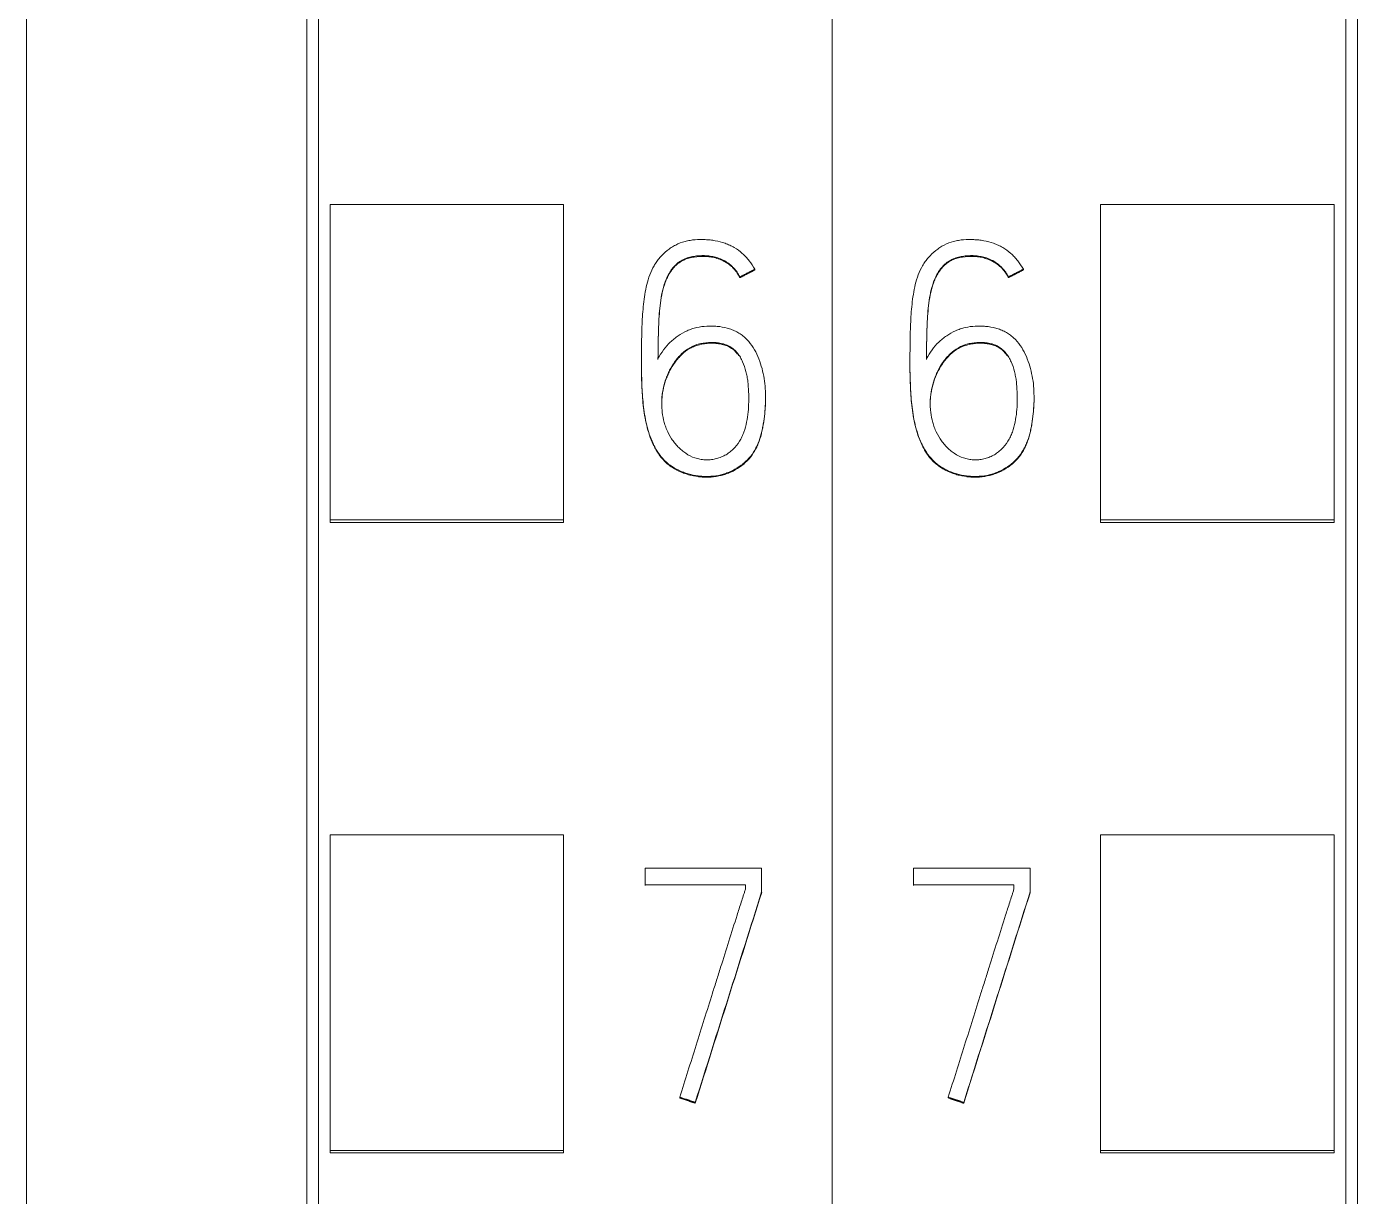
# Model space of a CAD drawing. Header units: millimetres. Extents: x 1359 to 3577, y 1336 to 3557.
# Drawn here: x 2743.47 to 2754.87, y 2996.73 to 3006.75 of the extents above; entities that cross this region are included whole.
import ezdxf

# ---------------------------------------------------------------- set-up
doc = ezdxf.new("R2010")
doc.units = ezdxf.units.MM
doc.layers.add('000-PI-Oprema', color=30, linetype='Continuous', lineweight=5)

msp = doc.modelspace()

# ---------------------------------------------------------------- linework, layer by layer
at = {"layer": '000-PI-Oprema', "color": 0, "linetype": 'ByBlock', "lineweight": 0}
for p, q in [((2750.371, 3041.237), (2750.371, 2927.819)), ((2750.371, 3041.237), (2750.371, 2927.819)), ((2745.971, 2930.141), (2745.971, 3038.956)), ((2754.771, 3038.956), (2754.771, 2930.141)), ((2746.071, 3002.53), (2746.071, 3005.232)), ((2746.071, 3005.232), (2748.071, 3005.232)), ((2748.071, 3002.53), (2748.071, 3005.232)), ((2752.671, 3002.53), (2752.671, 3005.232)), ((2754.671, 3005.232), (2752.671, 3005.232)), ((2754.671, 3002.53), (2754.671, 3005.232)), ((2749.582, 3004.61), (2749.582, 3004.604)), ((2749.71, 3004.676), (2749.71, 3004.67)), ((2751.882, 3004.61), (2751.882, 3004.604)), ((2752.01, 3004.676), (2752.01, 3004.67)), ((2748.738, 3003.872), (2748.738, 3003.866)), ((2751.038, 3003.872), (2751.038, 3003.866)), ((2749.802, 3003.573), (2749.802, 3003.579)), ((2752.102, 3003.573), (2752.102, 3003.579)), ((2746.071, 3002.506), (2746.071, 3002.53)), ((2746.071, 3002.53), (2748.071, 3002.53)), ((2746.071, 3002.506), (2748.071, 3002.506)), ((2748.071, 3002.506), (2748.071, 3002.53)), ((2752.671, 3002.506), (2752.671, 3002.53)), ((2754.671, 3002.53), (2752.671, 3002.53)), ((2754.671, 3002.506), (2752.671, 3002.506)), ((2754.671, 3002.506), (2754.671, 3002.53)), ((2746.071, 2997.128), (2746.071, 2999.83)), ((2746.071, 2999.83), (2748.071, 2999.83)), ((2748.071, 2997.128), (2748.071, 2999.83)), ((2752.671, 2997.128), (2752.671, 2999.83)), ((2754.671, 2999.83), (2752.671, 2999.83)), ((2754.671, 2997.128), (2754.671, 2999.83)), ((2748.769, 2999.403), (2748.769, 2999.544)), ((2748.769, 2999.544), (2749.768, 2999.544)), ((2749.768, 2999.544), (2749.768, 2999.342)), ((2751.069, 2999.403), (2751.069, 2999.544)), ((2751.069, 2999.544), (2752.068, 2999.544)), ((2752.068, 2999.544), (2752.068, 2999.342)), ((2748.769, 2999.403), (2748.769, 2999.397)), ((2749.629, 2999.403), (2748.769, 2999.403)), ((2749.629, 2999.364), (2749.629, 2999.403)), ((2749.768, 2999.342), (2749.768, 2999.336)), ((2751.069, 2999.403), (2751.069, 2999.397)), ((2751.929, 2999.403), (2751.069, 2999.403)), ((2751.929, 2999.364), (2751.929, 2999.403)), ((2752.068, 2999.342), (2752.068, 2999.336)), ((2749.066, 2997.583), (2749.066, 2997.577)), ((2749.199, 2997.539), (2749.199, 2997.532)), ((2751.366, 2997.583), (2751.366, 2997.577)), ((2751.499, 2997.539), (2751.499, 2997.532)), ((2746.071, 2997.106), (2746.071, 2997.128)), ((2746.071, 2997.128), (2748.071, 2997.128)), ((2746.071, 2997.106), (2748.071, 2997.106)), ((2748.071, 2997.106), (2748.071, 2997.128)), ((2752.671, 2997.106), (2752.671, 2997.128)), ((2754.671, 2997.128), (2752.671, 2997.128)), ((2754.671, 2997.106), (2752.671, 2997.106)), ((2754.671, 2997.106), (2754.671, 2997.128))]:
    msp.add_line(p, q, dxfattribs=at)
at = {"layer": '000-PI-Oprema', "color": 18, "linetype": 'ByBlock', "lineweight": 0, "true_color": 0x000000}
for centre, major_axis, ratio, start_param, end_param in [((2744.849, 2922.794), (311.427, 991.982), 0.017584, 1.499074, 1.500898), ((2747.138, 2922.611), (311.804, 993.193), 0.017605, 1.49899, 1.500811), ((2744.74, 2920.986), (315.104, 1003.798), 0.017791, 1.498249, 1.500051), ((2747.112, 2922.165), (312.699, 996.069), 0.017657, 1.498788, 1.500604)]:
    msp.add_ellipse(centre, major_axis=major_axis, ratio=ratio, start_param=start_param, end_param=end_param, dxfattribs=at)
at = {"layer": '000-PI-Oprema', "color": 0, "linetype": 'ByBlock', "lineweight": 0}
for points, knots in [([(2745.871, 2929.856), (2745.871, 2933.196), (2745.871, 2941.161), (2745.871, 2953.801), (2745.871, 2969.287), (2745.871, 2983.582), (2745.871, 2997.792), (2745.871, 3012.358), (2745.871, 3026.528), (2745.871, 3036.098), (2745.871, 3039.142)], [0, 0, 0, 0, 0.091483, 0.21812, 0.346206, 0.515858, 0.610111, 0.736264, 0.916066, 1, 1, 1, 1]), ([(2754.871, 3039.142), (2754.871, 3036.098), (2754.871, 3026.528), (2754.871, 3012.358), (2754.871, 2997.792), (2754.871, 2983.582), (2754.871, 2969.287), (2754.871, 2953.801), (2754.871, 2941.161), (2754.871, 2933.196), (2754.871, 2929.856)], [0, 0, 0, 0, 0.083934, 0.263736, 0.389889, 0.484142, 0.653794, 0.78188, 0.908517, 1, 1, 1, 1]), ([(2743.471, 3036.077), (2743.471, 3034.053), (2743.471, 3025.504), (2743.471, 3012.358), (2743.471, 2997.792), (2743.471, 2983.582), (2743.471, 2969.287), (2743.471, 2953.801), (2743.471, 2941.043), (2743.471, 2932.161), (2743.471, 2927.904), (2743.471, 2927.106)], [0, 0, 0, 0, 0.055935, 0.236292, 0.362833, 0.457376, 0.627551, 0.756032, 0.883059, 0.978086, 1, 1, 1, 1]), ([(2749.71, 3004.676), (2749.695, 3004.701), (2749.679, 3004.725), (2749.653, 3004.759), (2749.643, 3004.77), (2749.624, 3004.792), (2749.613, 3004.802), (2749.581, 3004.831), (2749.558, 3004.848), (2749.52, 3004.869), (2749.508, 3004.876), (2749.481, 3004.888), (2749.468, 3004.893), (2749.427, 3004.908), (2749.399, 3004.915), (2749.356, 3004.923), (2749.342, 3004.925), (2749.313, 3004.928), (2749.299, 3004.929), (2749.255, 3004.932), (2749.227, 3004.931), (2749.184, 3004.928), (2749.169, 3004.926), (2749.141, 3004.921), (2749.126, 3004.918), (2749.084, 3004.907), (2749.057, 3004.896), (2749.019, 3004.877), (2749.006, 3004.869), (2748.982, 3004.854), (2748.97, 3004.845), (2748.936, 3004.818), (2748.915, 3004.798), (2748.887, 3004.765), (2748.878, 3004.754), (2748.861, 3004.73), (2748.853, 3004.718), (2748.832, 3004.681), (2748.82, 3004.655), (2748.799, 3004.6), (2748.791, 3004.573), (2748.777, 3004.517), (2748.772, 3004.489), (2748.763, 3004.433), (2748.759, 3004.405), (2748.75, 3004.319), (2748.746, 3004.262), (2748.741, 3004.147), (2748.74, 3004.09), (2748.738, 3003.918), (2748.737, 3003.803), (2748.743, 3003.66), (2748.744, 3003.632), (2748.748, 3003.575), (2748.751, 3003.546), (2748.76, 3003.461), (2748.769, 3003.404), (2748.785, 3003.334), (2748.789, 3003.32), (2748.797, 3003.292), (2748.801, 3003.278), (2748.815, 3003.237), (2748.826, 3003.21), (2748.844, 3003.171), (2748.85, 3003.158), (2748.864, 3003.133), (2748.872, 3003.12), (2748.896, 3003.084), (2748.914, 3003.061), (2748.944, 3003.03), (2748.954, 3003.02), (2748.977, 3003.002), (2748.989, 3002.993), (2749.025, 3002.969), (2749.051, 3002.956), (2749.091, 3002.939), (2749.105, 3002.934), (2749.132, 3002.925), (2749.146, 3002.921), (2749.188, 3002.91), (2749.217, 3002.906), (2749.26, 3002.902), (2749.275, 3002.901), (2749.304, 3002.9), (2749.318, 3002.901), (2749.362, 3002.904), (2749.39, 3002.908), (2749.432, 3002.918), (2749.446, 3002.923), (2749.474, 3002.932), (2749.487, 3002.937), (2749.527, 3002.955), (2749.552, 3002.969), (2749.588, 3002.994), (2749.6, 3003.002), (2749.622, 3003.021), (2749.633, 3003.031), (2749.664, 3003.061), (2749.682, 3003.084), (2749.705, 3003.12), (2749.713, 3003.133), (2749.726, 3003.159), (2749.732, 3003.172), (2749.749, 3003.212), (2749.757, 3003.24), (2749.768, 3003.281), (2749.772, 3003.296), (2749.777, 3003.324), (2749.78, 3003.338), (2749.787, 3003.381), (2749.791, 3003.41), (2749.8, 3003.496), (2749.803, 3003.553), (2749.8, 3003.639), (2749.799, 3003.667), (2749.792, 3003.725), (2749.787, 3003.753), (2749.775, 3003.811), (2749.768, 3003.839), (2749.749, 3003.894), (2749.739, 3003.921), (2749.714, 3003.974), (2749.7, 3004), (2749.667, 3004.047), (2749.648, 3004.069), (2749.615, 3004.099), (2749.604, 3004.109), (2749.58, 3004.126), (2749.568, 3004.133), (2749.542, 3004.147), (2749.528, 3004.153), (2749.501, 3004.163), (2749.487, 3004.168), (2749.445, 3004.179), (2749.416, 3004.184), (2749.372, 3004.188), (2749.357, 3004.189), (2749.328, 3004.19), (2749.313, 3004.189), (2749.269, 3004.187), (2749.24, 3004.183), (2749.197, 3004.173), (2749.183, 3004.169), (2749.155, 3004.16), (2749.142, 3004.155), (2749.102, 3004.137), (2749.077, 3004.123), (2749.041, 3004.098), (2749.029, 3004.089), (2749.006, 3004.07), (2748.995, 3004.061), (2748.964, 3004.031), (2748.945, 3004.009), (2748.91, 3003.961), (2748.894, 3003.936), (2748.88, 3003.91)], [0, 0, 0, 0, 0.015625, 0.015625, 0.023438, 0.023438, 0.03125, 0.03125, 0.046875, 0.046875, 0.054688, 0.054688, 0.0625, 0.0625, 0.078125, 0.078125, 0.085938, 0.085938, 0.09375, 0.09375, 0.109375, 0.109375, 0.117188, 0.117188, 0.125, 0.125, 0.140625, 0.140625, 0.148438, 0.148438, 0.15625, 0.15625, 0.171875, 0.171875, 0.179688, 0.179688, 0.1875, 0.1875, 0.203125, 0.203125, 0.21875, 0.21875, 0.234375, 0.234375, 0.25, 0.25, 0.28125, 0.28125, 0.3125, 0.3125, 0.375, 0.375, 0.390625, 0.390625, 0.40625, 0.40625, 0.4375, 0.4375, 0.445313, 0.445313, 0.453125, 0.453125, 0.46875, 0.46875, 0.476563, 0.476563, 0.484375, 0.484375, 0.5, 0.5, 0.507813, 0.507813, 0.515625, 0.515625, 0.53125, 0.53125, 0.539063, 0.539063, 0.546875, 0.546875, 0.5625, 0.5625, 0.570313, 0.570313, 0.578125, 0.578125, 0.59375, 0.59375, 0.601563, 0.601563, 0.609375, 0.609375, 0.625, 0.625, 0.632813, 0.632813, 0.640625, 0.640625, 0.65625, 0.65625, 0.664063, 0.664063, 0.671875, 0.671875, 0.6875, 0.6875, 0.695313, 0.695313, 0.703125, 0.703125, 0.71875, 0.71875, 0.75, 0.75, 0.765625, 0.765625, 0.78125, 0.78125, 0.796875, 0.796875, 0.8125, 0.8125, 0.828125, 0.828125, 0.84375, 0.84375, 0.851563, 0.851563, 0.859375, 0.859375, 0.867188, 0.867188, 0.875, 0.875, 0.890625, 0.890625, 0.898438, 0.898438, 0.90625, 0.90625, 0.921875, 0.921875, 0.929688, 0.929688, 0.9375, 0.9375, 0.953125, 0.953125, 0.960937, 0.960937, 0.96875, 0.96875, 0.984375, 0.984375, 1, 1, 1, 1]), ([(2752.01, 3004.676), (2751.995, 3004.701), (2751.979, 3004.725), (2751.953, 3004.759), (2751.943, 3004.77), (2751.924, 3004.792), (2751.913, 3004.802), (2751.881, 3004.831), (2751.858, 3004.848), (2751.82, 3004.869), (2751.808, 3004.876), (2751.781, 3004.888), (2751.768, 3004.893), (2751.727, 3004.908), (2751.699, 3004.915), (2751.656, 3004.923), (2751.642, 3004.925), (2751.613, 3004.928), (2751.599, 3004.929), (2751.555, 3004.932), (2751.527, 3004.931), (2751.484, 3004.928), (2751.469, 3004.926), (2751.441, 3004.921), (2751.426, 3004.918), (2751.384, 3004.907), (2751.357, 3004.896), (2751.319, 3004.877), (2751.306, 3004.869), (2751.282, 3004.854), (2751.27, 3004.845), (2751.236, 3004.818), (2751.215, 3004.798), (2751.187, 3004.765), (2751.178, 3004.754), (2751.161, 3004.73), (2751.153, 3004.718), (2751.132, 3004.681), (2751.12, 3004.655), (2751.099, 3004.6), (2751.091, 3004.573), (2751.077, 3004.517), (2751.072, 3004.489), (2751.063, 3004.433), (2751.059, 3004.405), (2751.05, 3004.319), (2751.046, 3004.262), (2751.041, 3004.147), (2751.04, 3004.09), (2751.038, 3003.918), (2751.037, 3003.803), (2751.043, 3003.66), (2751.044, 3003.632), (2751.048, 3003.575), (2751.051, 3003.546), (2751.06, 3003.461), (2751.069, 3003.404), (2751.085, 3003.334), (2751.089, 3003.32), (2751.097, 3003.292), (2751.101, 3003.278), (2751.115, 3003.237), (2751.126, 3003.21), (2751.144, 3003.171), (2751.15, 3003.158), (2751.164, 3003.133), (2751.172, 3003.12), (2751.196, 3003.084), (2751.214, 3003.061), (2751.244, 3003.03), (2751.254, 3003.02), (2751.277, 3003.002), (2751.289, 3002.993), (2751.325, 3002.969), (2751.351, 3002.956), (2751.391, 3002.939), (2751.405, 3002.934), (2751.432, 3002.925), (2751.446, 3002.921), (2751.488, 3002.91), (2751.517, 3002.906), (2751.56, 3002.902), (2751.575, 3002.901), (2751.604, 3002.9), (2751.618, 3002.901), (2751.662, 3002.904), (2751.69, 3002.908), (2751.732, 3002.918), (2751.746, 3002.923), (2751.774, 3002.932), (2751.787, 3002.937), (2751.827, 3002.955), (2751.852, 3002.969), (2751.888, 3002.994), (2751.9, 3003.002), (2751.922, 3003.021), (2751.933, 3003.031), (2751.964, 3003.061), (2751.982, 3003.084), (2752.005, 3003.12), (2752.013, 3003.133), (2752.026, 3003.159), (2752.032, 3003.172), (2752.049, 3003.212), (2752.057, 3003.24), (2752.068, 3003.281), (2752.072, 3003.296), (2752.077, 3003.324), (2752.08, 3003.338), (2752.087, 3003.381), (2752.091, 3003.41), (2752.1, 3003.496), (2752.103, 3003.553), (2752.1, 3003.639), (2752.099, 3003.667), (2752.092, 3003.725), (2752.087, 3003.753), (2752.075, 3003.811), (2752.068, 3003.839), (2752.049, 3003.894), (2752.039, 3003.921), (2752.014, 3003.974), (2752, 3004), (2751.967, 3004.047), (2751.948, 3004.069), (2751.915, 3004.099), (2751.904, 3004.109), (2751.88, 3004.126), (2751.868, 3004.133), (2751.842, 3004.147), (2751.828, 3004.153), (2751.801, 3004.163), (2751.787, 3004.168), (2751.745, 3004.179), (2751.716, 3004.184), (2751.672, 3004.188), (2751.657, 3004.189), (2751.628, 3004.19), (2751.613, 3004.189), (2751.569, 3004.187), (2751.54, 3004.183), (2751.497, 3004.173), (2751.483, 3004.169), (2751.455, 3004.16), (2751.442, 3004.155), (2751.402, 3004.137), (2751.377, 3004.123), (2751.341, 3004.098), (2751.329, 3004.089), (2751.306, 3004.07), (2751.295, 3004.061), (2751.264, 3004.031), (2751.245, 3004.009), (2751.21, 3003.961), (2751.194, 3003.936), (2751.18, 3003.91)], [0, 0, 0, 0, 0.015625, 0.015625, 0.023438, 0.023438, 0.03125, 0.03125, 0.046875, 0.046875, 0.054688, 0.054688, 0.0625, 0.0625, 0.078125, 0.078125, 0.085938, 0.085938, 0.09375, 0.09375, 0.109375, 0.109375, 0.117188, 0.117188, 0.125, 0.125, 0.140625, 0.140625, 0.148438, 0.148438, 0.15625, 0.15625, 0.171875, 0.171875, 0.179688, 0.179688, 0.1875, 0.1875, 0.203125, 0.203125, 0.21875, 0.21875, 0.234375, 0.234375, 0.25, 0.25, 0.28125, 0.28125, 0.3125, 0.3125, 0.375, 0.375, 0.390625, 0.390625, 0.40625, 0.40625, 0.4375, 0.4375, 0.445313, 0.445313, 0.453125, 0.453125, 0.46875, 0.46875, 0.476563, 0.476563, 0.484375, 0.484375, 0.5, 0.5, 0.507813, 0.507813, 0.515625, 0.515625, 0.53125, 0.53125, 0.539063, 0.539063, 0.546875, 0.546875, 0.5625, 0.5625, 0.570313, 0.570313, 0.578125, 0.578125, 0.59375, 0.59375, 0.601563, 0.601563, 0.609375, 0.609375, 0.625, 0.625, 0.632813, 0.632813, 0.640625, 0.640625, 0.65625, 0.65625, 0.664063, 0.664063, 0.671875, 0.671875, 0.6875, 0.6875, 0.695313, 0.695313, 0.703125, 0.703125, 0.71875, 0.71875, 0.75, 0.75, 0.765625, 0.765625, 0.78125, 0.78125, 0.796875, 0.796875, 0.8125, 0.8125, 0.828125, 0.828125, 0.84375, 0.84375, 0.851563, 0.851563, 0.859375, 0.859375, 0.867188, 0.867188, 0.875, 0.875, 0.890625, 0.890625, 0.898438, 0.898438, 0.90625, 0.90625, 0.921875, 0.921875, 0.929688, 0.929688, 0.9375, 0.9375, 0.953125, 0.953125, 0.960938, 0.960938, 0.96875, 0.96875, 0.984375, 0.984375, 1, 1, 1, 1]), ([(2748.88, 3003.91), (2748.88, 3003.971), (2748.881, 3004.032), (2748.883, 3004.123), (2748.884, 3004.154), (2748.886, 3004.214), (2748.888, 3004.245), (2748.891, 3004.305), (2748.894, 3004.336), (2748.901, 3004.396), (2748.905, 3004.426), (2748.914, 3004.471), (2748.917, 3004.486), (2748.925, 3004.516), (2748.929, 3004.531), (2748.943, 3004.575), (2748.955, 3004.604), (2748.973, 3004.637), (2748.977, 3004.644), (2748.985, 3004.657), (2748.989, 3004.664), (2749.003, 3004.683), (2749.013, 3004.695), (2749.029, 3004.711), (2749.035, 3004.717), (2749.046, 3004.727), (2749.052, 3004.732), (2749.071, 3004.746), (2749.085, 3004.753), (2749.105, 3004.763), (2749.112, 3004.766), (2749.127, 3004.772), (2749.134, 3004.774), (2749.157, 3004.781), (2749.172, 3004.784), (2749.203, 3004.789), (2749.218, 3004.791), (2749.249, 3004.792), (2749.264, 3004.793), (2749.295, 3004.792), (2749.311, 3004.79), (2749.341, 3004.786), (2749.364, 3004.782), (2749.386, 3004.775), (2749.401, 3004.77), (2749.408, 3004.767), (2749.43, 3004.758), (2749.444, 3004.752), (2749.471, 3004.736), (2749.483, 3004.727), (2749.502, 3004.713), (2749.508, 3004.708), (2749.519, 3004.697), (2749.524, 3004.692), (2749.54, 3004.675), (2749.55, 3004.663), (2749.567, 3004.637), (2749.575, 3004.624), (2749.582, 3004.61)], [0, 0, 0, 0, 0.125, 0.125, 0.1875, 0.1875, 0.25, 0.25, 0.3125, 0.3125, 0.375, 0.375, 0.40625, 0.40625, 0.4375, 0.4375, 0.5, 0.5, 0.515625, 0.515625, 0.53125, 0.53125, 0.5625, 0.5625, 0.578125, 0.578125, 0.59375, 0.59375, 0.625, 0.625, 0.640625, 0.640625, 0.65625, 0.65625, 0.6875, 0.6875, 0.71875, 0.71875, 0.75, 0.75, 0.78125, 0.78125, 0.8125, 0.828125, 0.828125, 0.84375, 0.84375, 0.875, 0.875, 0.90625, 0.90625, 0.921875, 0.921875, 0.9375, 0.9375, 0.96875, 0.96875, 1, 1, 1, 1]), ([(2749.582, 3004.604), (2749.568, 3004.631), (2749.551, 3004.657), (2749.525, 3004.685), (2749.52, 3004.69), (2749.508, 3004.701), (2749.503, 3004.706), (2749.484, 3004.721), (2749.459, 3004.738), (2749.431, 3004.752), (2749.403, 3004.763), (2749.388, 3004.768), (2749.358, 3004.777), (2749.343, 3004.78), (2749.312, 3004.784), (2749.297, 3004.785), (2749.25, 3004.787), (2749.22, 3004.785), (2749.174, 3004.778), (2749.159, 3004.775), (2749.129, 3004.767), (2749.114, 3004.761), (2749.093, 3004.752), (2749.087, 3004.748), (2749.073, 3004.74), (2749.067, 3004.736), (2749.048, 3004.722), (2749.03, 3004.707), (2749.015, 3004.69), (2749.005, 3004.678), (2749, 3004.672), (2748.986, 3004.653), (2748.978, 3004.64), (2748.963, 3004.613), (2748.957, 3004.599), (2748.945, 3004.571), (2748.939, 3004.556), (2748.925, 3004.512), (2748.918, 3004.483), (2748.906, 3004.423), (2748.901, 3004.393), (2748.894, 3004.332), (2748.892, 3004.302), (2748.888, 3004.241), (2748.886, 3004.21), (2748.884, 3004.149), (2748.883, 3004.118), (2748.881, 3004.027), (2748.88, 3003.965), (2748.88, 3003.904)], [0, 0, 0, 0, 0.0625, 0.0625, 0.078125, 0.078125, 0.09375, 0.09375, 0.125, 0.15625, 0.15625, 0.1875, 0.1875, 0.21875, 0.21875, 0.25, 0.25, 0.3125, 0.3125, 0.34375, 0.34375, 0.375, 0.375, 0.390625, 0.390625, 0.40625, 0.40625, 0.4375, 0.453125, 0.453125, 0.46875, 0.46875, 0.5, 0.5, 0.53125, 0.53125, 0.5625, 0.5625, 0.625, 0.625, 0.6875, 0.6875, 0.75, 0.75, 0.8125, 0.8125, 0.875, 0.875, 1, 1, 1, 1]), ([(2751.18, 3003.91), (2751.18, 3003.971), (2751.181, 3004.032), (2751.183, 3004.123), (2751.184, 3004.154), (2751.186, 3004.214), (2751.188, 3004.245), (2751.191, 3004.305), (2751.194, 3004.336), (2751.201, 3004.396), (2751.205, 3004.426), (2751.214, 3004.471), (2751.217, 3004.486), (2751.225, 3004.516), (2751.229, 3004.531), (2751.243, 3004.575), (2751.255, 3004.604), (2751.273, 3004.637), (2751.277, 3004.644), (2751.285, 3004.657), (2751.289, 3004.664), (2751.303, 3004.683), (2751.313, 3004.695), (2751.329, 3004.711), (2751.335, 3004.717), (2751.346, 3004.727), (2751.352, 3004.732), (2751.371, 3004.746), (2751.385, 3004.753), (2751.405, 3004.763), (2751.412, 3004.766), (2751.427, 3004.772), (2751.434, 3004.774), (2751.457, 3004.781), (2751.472, 3004.784), (2751.503, 3004.789), (2751.518, 3004.791), (2751.549, 3004.792), (2751.564, 3004.793), (2751.595, 3004.792), (2751.611, 3004.79), (2751.641, 3004.786), (2751.664, 3004.782), (2751.686, 3004.775), (2751.701, 3004.77), (2751.708, 3004.767), (2751.73, 3004.758), (2751.744, 3004.752), (2751.771, 3004.736), (2751.783, 3004.727), (2751.802, 3004.713), (2751.808, 3004.708), (2751.819, 3004.697), (2751.824, 3004.692), (2751.84, 3004.675), (2751.85, 3004.663), (2751.867, 3004.637), (2751.875, 3004.624), (2751.882, 3004.61)], [0, 0, 0, 0, 0.125, 0.125, 0.1875, 0.1875, 0.25, 0.25, 0.3125, 0.3125, 0.375, 0.375, 0.40625, 0.40625, 0.4375, 0.4375, 0.5, 0.5, 0.515625, 0.515625, 0.53125, 0.53125, 0.5625, 0.5625, 0.578125, 0.578125, 0.59375, 0.59375, 0.625, 0.625, 0.640625, 0.640625, 0.65625, 0.65625, 0.6875, 0.6875, 0.71875, 0.71875, 0.75, 0.75, 0.78125, 0.78125, 0.8125, 0.828125, 0.828125, 0.84375, 0.84375, 0.875, 0.875, 0.90625, 0.90625, 0.921875, 0.921875, 0.9375, 0.9375, 0.96875, 0.96875, 1, 1, 1, 1]), ([(2751.882, 3004.604), (2751.868, 3004.631), (2751.851, 3004.657), (2751.825, 3004.685), (2751.819, 3004.691), (2751.808, 3004.701), (2751.802, 3004.706), (2751.784, 3004.721), (2751.771, 3004.729), (2751.745, 3004.745), (2751.731, 3004.752), (2751.702, 3004.764), (2751.688, 3004.768), (2751.658, 3004.777), (2751.643, 3004.78), (2751.612, 3004.784), (2751.597, 3004.785), (2751.551, 3004.787), (2751.52, 3004.785), (2751.474, 3004.778), (2751.459, 3004.775), (2751.429, 3004.767), (2751.415, 3004.762), (2751.387, 3004.749), (2751.373, 3004.741), (2751.348, 3004.723), (2751.337, 3004.713), (2751.315, 3004.691), (2751.305, 3004.679), (2751.287, 3004.654), (2751.279, 3004.641), (2751.264, 3004.614), (2751.257, 3004.601), (2751.245, 3004.572), (2751.24, 3004.558), (2751.226, 3004.514), (2751.218, 3004.484), (2751.206, 3004.424), (2751.201, 3004.394), (2751.194, 3004.333), (2751.192, 3004.303), (2751.188, 3004.241), (2751.186, 3004.211), (2751.184, 3004.149), (2751.183, 3004.119), (2751.181, 3004.027), (2751.18, 3003.965), (2751.18, 3003.904)], [0, 0, 0, 0, 0.0625, 0.0625, 0.078125, 0.078125, 0.09375, 0.09375, 0.125, 0.125, 0.15625, 0.15625, 0.1875, 0.1875, 0.21875, 0.21875, 0.25, 0.25, 0.3125, 0.3125, 0.34375, 0.34375, 0.375, 0.375, 0.40625, 0.40625, 0.4375, 0.4375, 0.46875, 0.46875, 0.5, 0.5, 0.53125, 0.53125, 0.5625, 0.5625, 0.625, 0.625, 0.6875, 0.6875, 0.75, 0.75, 0.8125, 0.8125, 0.875, 0.875, 1, 1, 1, 1]), ([(2749.153, 3004.004), (2749.179, 3004.019), (2749.206, 3004.029), (2749.249, 3004.04), (2749.264, 3004.042), (2749.293, 3004.046), (2749.322, 3004.049), (2749.352, 3004.049), (2749.381, 3004.047), (2749.396, 3004.045), (2749.425, 3004.04), (2749.439, 3004.037), (2749.467, 3004.028), (2749.481, 3004.022), (2749.507, 3004.007), (2749.518, 3003.999), (2749.541, 3003.98), (2749.551, 3003.969), (2749.569, 3003.946), (2749.578, 3003.934), (2749.593, 3003.909), (2749.599, 3003.896), (2749.617, 3003.856), (2749.627, 3003.828), (2749.637, 3003.786), (2749.64, 3003.771), (2749.646, 3003.743), (2749.648, 3003.728), (2749.653, 3003.685), (2749.655, 3003.656), (2749.657, 3003.598), (2749.658, 3003.569), (2749.656, 3003.482), (2749.651, 3003.424), (2749.633, 3003.338), (2749.626, 3003.309), (2749.611, 3003.268), (2749.605, 3003.254), (2749.593, 3003.228), (2749.586, 3003.215), (2749.562, 3003.178), (2749.544, 3003.155), (2749.518, 3003.129), (2749.512, 3003.124), (2749.501, 3003.115), (2749.495, 3003.11), (2749.478, 3003.097), (2749.466, 3003.089), (2749.44, 3003.075), (2749.427, 3003.069), (2749.399, 3003.058), (2749.371, 3003.05), (2749.342, 3003.045), (2749.312, 3003.043), (2749.298, 3003.042), (2749.268, 3003.044), (2749.254, 3003.046), (2749.225, 3003.051), (2749.211, 3003.055), (2749.168, 3003.069), (2749.142, 3003.083), (2749.106, 3003.107), (2749.094, 3003.116), (2749.072, 3003.135), (2749.05, 3003.155), (2749.031, 3003.177), (2749.013, 3003.2), (2749.004, 3003.212), (2748.98, 3003.249), (2748.966, 3003.275), (2748.949, 3003.315), (2748.944, 3003.329), (2748.935, 3003.357), (2748.931, 3003.371), (2748.921, 3003.414), (2748.917, 3003.442), (2748.913, 3003.486), (2748.912, 3003.5), (2748.912, 3003.529), (2748.912, 3003.544), (2748.914, 3003.588), (2748.918, 3003.617), (2748.929, 3003.674), (2748.936, 3003.702), (2748.95, 3003.744), (2748.956, 3003.758), (2748.967, 3003.785), (2748.973, 3003.798), (2748.993, 3003.836), (2749.008, 3003.861), (2749.034, 3003.896), (2749.043, 3003.908), (2749.062, 3003.93), (2749.072, 3003.941), (2749.104, 3003.971), (2749.127, 3003.989), (2749.153, 3004.004)], [0, 0, 0, 0, 0.03125, 0.03125, 0.046875, 0.046875, 0.0625, 0.078125, 0.078125, 0.09375, 0.09375, 0.109375, 0.109375, 0.125, 0.125, 0.140625, 0.140625, 0.15625, 0.15625, 0.171875, 0.171875, 0.1875, 0.1875, 0.21875, 0.21875, 0.234375, 0.234375, 0.25, 0.25, 0.28125, 0.28125, 0.3125, 0.3125, 0.375, 0.375, 0.40625, 0.40625, 0.421875, 0.421875, 0.4375, 0.4375, 0.46875, 0.46875, 0.476563, 0.476563, 0.484375, 0.484375, 0.5, 0.5, 0.515625, 0.515625, 0.53125, 0.546875, 0.546875, 0.5625, 0.5625, 0.578125, 0.578125, 0.59375, 0.59375, 0.625, 0.625, 0.640625, 0.640625, 0.65625, 0.671875, 0.671875, 0.6875, 0.6875, 0.71875, 0.71875, 0.734375, 0.734375, 0.75, 0.75, 0.78125, 0.78125, 0.796875, 0.796875, 0.8125, 0.8125, 0.84375, 0.84375, 0.875, 0.875, 0.890625, 0.890625, 0.90625, 0.90625, 0.9375, 0.9375, 0.953125, 0.953125, 0.96875, 0.96875, 1, 1, 1, 1]), ([(2749.574, 3003.933), (2749.569, 3003.94), (2749.564, 3003.946), (2749.55, 3003.964), (2749.54, 3003.975), (2749.523, 3003.989), (2749.517, 3003.993), (2749.505, 3004.002), (2749.499, 3004.006), (2749.48, 3004.016), (2749.466, 3004.022), (2749.438, 3004.031), (2749.424, 3004.034), (2749.395, 3004.039), (2749.38, 3004.041), (2749.351, 3004.042), (2749.336, 3004.043), (2749.293, 3004.041), (2749.264, 3004.037), (2749.221, 3004.026), (2749.207, 3004.022), (2749.186, 3004.014), (2749.18, 3004.011), (2749.166, 3004.005), (2749.16, 3004.001), (2749.153, 3003.998)], [0, 0, 0, 0, 0.053747, 0.053747, 0.148372, 0.148372, 0.195685, 0.195685, 0.242998, 0.242998, 0.337623, 0.337623, 0.432248, 0.432248, 0.526874, 0.526874, 0.621499, 0.621499, 0.810749, 0.810749, 0.905375, 0.905375, 0.952687, 0.952687, 1, 1, 1, 1]), ([(2751.453, 3004.004), (2751.479, 3004.019), (2751.506, 3004.029), (2751.549, 3004.04), (2751.564, 3004.042), (2751.593, 3004.046), (2751.622, 3004.049), (2751.652, 3004.049), (2751.681, 3004.047), (2751.696, 3004.045), (2751.725, 3004.04), (2751.739, 3004.037), (2751.767, 3004.028), (2751.781, 3004.022), (2751.807, 3004.007), (2751.818, 3003.999), (2751.841, 3003.98), (2751.851, 3003.969), (2751.869, 3003.946), (2751.878, 3003.934), (2751.893, 3003.909), (2751.899, 3003.896), (2751.917, 3003.856), (2751.927, 3003.828), (2751.937, 3003.786), (2751.94, 3003.771), (2751.946, 3003.743), (2751.948, 3003.728), (2751.953, 3003.685), (2751.955, 3003.656), (2751.957, 3003.598), (2751.958, 3003.569), (2751.956, 3003.482), (2751.951, 3003.424), (2751.933, 3003.338), (2751.926, 3003.309), (2751.911, 3003.268), (2751.905, 3003.254), (2751.893, 3003.228), (2751.886, 3003.215), (2751.862, 3003.178), (2751.844, 3003.155), (2751.818, 3003.129), (2751.812, 3003.124), (2751.801, 3003.115), (2751.795, 3003.11), (2751.778, 3003.097), (2751.766, 3003.089), (2751.74, 3003.075), (2751.727, 3003.069), (2751.699, 3003.058), (2751.671, 3003.05), (2751.642, 3003.045), (2751.612, 3003.043), (2751.598, 3003.042), (2751.568, 3003.044), (2751.554, 3003.046), (2751.525, 3003.051), (2751.511, 3003.055), (2751.468, 3003.069), (2751.442, 3003.083), (2751.406, 3003.107), (2751.394, 3003.116), (2751.372, 3003.135), (2751.35, 3003.155), (2751.331, 3003.177), (2751.313, 3003.2), (2751.304, 3003.212), (2751.28, 3003.249), (2751.266, 3003.275), (2751.249, 3003.315), (2751.244, 3003.329), (2751.235, 3003.357), (2751.231, 3003.371), (2751.221, 3003.414), (2751.217, 3003.442), (2751.213, 3003.486), (2751.212, 3003.5), (2751.212, 3003.529), (2751.212, 3003.544), (2751.214, 3003.588), (2751.218, 3003.617), (2751.229, 3003.674), (2751.236, 3003.702), (2751.25, 3003.744), (2751.256, 3003.758), (2751.267, 3003.785), (2751.273, 3003.798), (2751.293, 3003.836), (2751.308, 3003.861), (2751.334, 3003.896), (2751.343, 3003.908), (2751.362, 3003.93), (2751.372, 3003.941), (2751.404, 3003.971), (2751.427, 3003.989), (2751.453, 3004.004)], [0, 0, 0, 0, 0.03125, 0.03125, 0.046875, 0.046875, 0.0625, 0.078125, 0.078125, 0.09375, 0.09375, 0.109375, 0.109375, 0.125, 0.125, 0.140625, 0.140625, 0.15625, 0.15625, 0.171875, 0.171875, 0.1875, 0.1875, 0.21875, 0.21875, 0.234375, 0.234375, 0.25, 0.25, 0.28125, 0.28125, 0.3125, 0.3125, 0.375, 0.375, 0.40625, 0.40625, 0.421875, 0.421875, 0.4375, 0.4375, 0.46875, 0.46875, 0.476562, 0.476562, 0.484375, 0.484375, 0.5, 0.5, 0.515625, 0.515625, 0.53125, 0.546875, 0.546875, 0.5625, 0.5625, 0.578125, 0.578125, 0.59375, 0.59375, 0.625, 0.625, 0.640625, 0.640625, 0.65625, 0.671875, 0.671875, 0.6875, 0.6875, 0.71875, 0.71875, 0.734375, 0.734375, 0.75, 0.75, 0.78125, 0.78125, 0.796875, 0.796875, 0.8125, 0.8125, 0.84375, 0.84375, 0.875, 0.875, 0.890625, 0.890625, 0.90625, 0.90625, 0.9375, 0.9375, 0.953125, 0.953125, 0.96875, 0.96875, 1, 1, 1, 1]), ([(2751.874, 3003.933), (2751.869, 3003.94), (2751.864, 3003.946), (2751.85, 3003.964), (2751.84, 3003.975), (2751.823, 3003.989), (2751.817, 3003.993), (2751.805, 3004.002), (2751.799, 3004.006), (2751.78, 3004.016), (2751.766, 3004.022), (2751.738, 3004.031), (2751.724, 3004.034), (2751.695, 3004.039), (2751.68, 3004.041), (2751.651, 3004.042), (2751.636, 3004.043), (2751.593, 3004.041), (2751.564, 3004.037), (2751.521, 3004.026), (2751.507, 3004.022), (2751.486, 3004.014), (2751.48, 3004.011), (2751.466, 3004.005), (2751.46, 3004.001), (2751.453, 3003.998)], [0, 0, 0, 0, 0.053747, 0.053747, 0.148372, 0.148372, 0.195685, 0.195685, 0.242998, 0.242998, 0.337623, 0.337623, 0.432248, 0.432248, 0.526874, 0.526874, 0.621499, 0.621499, 0.810749, 0.810749, 0.905375, 0.905375, 0.952687, 0.952687, 1, 1, 1, 1]), ([(2749.153, 3003.998), (2749.127, 3003.983), (2749.104, 3003.965), (2749.073, 3003.935), (2749.063, 3003.924), (2749.043, 3003.902), (2749.034, 3003.891), (2749.009, 3003.855), (2748.993, 3003.83), (2748.973, 3003.792), (2748.967, 3003.778), (2748.956, 3003.751), (2748.95, 3003.738), (2748.936, 3003.696), (2748.929, 3003.668), (2748.921, 3003.625), (2748.918, 3003.611), (2748.915, 3003.582), (2748.914, 3003.567), (2748.912, 3003.542), (2748.912, 3003.531), (2748.912, 3003.52)], [0, 0, 0, 0, 0.157122, 0.157122, 0.235682, 0.235682, 0.314243, 0.314243, 0.471365, 0.471365, 0.549925, 0.549925, 0.628486, 0.628486, 0.785608, 0.785608, 0.864168, 0.864168, 0.942729, 0.942729, 1, 1, 1, 1]), ([(2751.453, 3003.998), (2751.427, 3003.983), (2751.404, 3003.965), (2751.373, 3003.935), (2751.363, 3003.924), (2751.343, 3003.902), (2751.334, 3003.891), (2751.309, 3003.855), (2751.293, 3003.83), (2751.273, 3003.792), (2751.267, 3003.778), (2751.256, 3003.751), (2751.25, 3003.738), (2751.236, 3003.696), (2751.229, 3003.668), (2751.221, 3003.625), (2751.218, 3003.611), (2751.215, 3003.582), (2751.214, 3003.567), (2751.212, 3003.542), (2751.212, 3003.531), (2751.212, 3003.52)], [0, 0, 0, 0, 0.157122, 0.157122, 0.235682, 0.235682, 0.314243, 0.314243, 0.471365, 0.471365, 0.549925, 0.549925, 0.628486, 0.628486, 0.785608, 0.785608, 0.864168, 0.864168, 0.942729, 0.942729, 1, 1, 1, 1]), ([(2749.802, 3003.574), (2749.802, 3003.528), (2749.799, 3003.482), (2749.791, 3003.407), (2749.788, 3003.379), (2749.781, 3003.336), (2749.778, 3003.322), (2749.772, 3003.293), (2749.769, 3003.279), (2749.758, 3003.237), (2749.75, 3003.209), (2749.733, 3003.169), (2749.727, 3003.156), (2749.714, 3003.13), (2749.707, 3003.117), (2749.684, 3003.08), (2749.666, 3003.058), (2749.635, 3003.027), (2749.625, 3003.017), (2749.603, 3002.998), (2749.591, 3002.989), (2749.555, 3002.965), (2749.53, 3002.95), (2749.49, 3002.932), (2749.476, 3002.927), (2749.449, 3002.917), (2749.435, 3002.913), (2749.393, 3002.903), (2749.364, 3002.898), (2749.321, 3002.895), (2749.306, 3002.894), (2749.277, 3002.895), (2749.262, 3002.895), (2749.219, 3002.899), (2749.191, 3002.904), (2749.148, 3002.914), (2749.134, 3002.918), (2749.106, 3002.927), (2749.093, 3002.932), (2749.053, 3002.949), (2749.027, 3002.962), (2748.997, 3002.981), (2748.991, 3002.986), (2748.979, 3002.994), (2748.974, 3002.999), (2748.956, 3003.012), (2748.946, 3003.022), (2748.915, 3003.053), (2748.897, 3003.075), (2748.873, 3003.112), (2748.866, 3003.124), (2748.852, 3003.15), (2748.845, 3003.162), (2748.827, 3003.202), (2748.816, 3003.228), (2748.798, 3003.283), (2748.79, 3003.311), (2748.776, 3003.367), (2748.77, 3003.395), (2748.761, 3003.452), (2748.753, 3003.509), (2748.748, 3003.566), (2748.744, 3003.623), (2748.743, 3003.652), (2748.739, 3003.742), (2748.738, 3003.804), (2748.738, 3003.866)], [0, 0, 0, 0, 0.061961, 0.061961, 0.100808, 0.100808, 0.120232, 0.120232, 0.139655, 0.139655, 0.178502, 0.178502, 0.197926, 0.197926, 0.217349, 0.217349, 0.256196, 0.256196, 0.27562, 0.27562, 0.295043, 0.295043, 0.33389, 0.33389, 0.353314, 0.353314, 0.372737, 0.372737, 0.411584, 0.411584, 0.431008, 0.431008, 0.450431, 0.450431, 0.489278, 0.489278, 0.508702, 0.508702, 0.528125, 0.528125, 0.566972, 0.566972, 0.576684, 0.576684, 0.586396, 0.586396, 0.605819, 0.605819, 0.644666, 0.644666, 0.66409, 0.66409, 0.683513, 0.683513, 0.72236, 0.72236, 0.761207, 0.761207, 0.800054, 0.800054, 0.838901, 0.877748, 0.877748, 0.916595, 0.916595, 1, 1, 1, 1]), ([(2752.102, 3003.574), (2752.102, 3003.528), (2752.099, 3003.482), (2752.091, 3003.407), (2752.088, 3003.379), (2752.081, 3003.336), (2752.078, 3003.322), (2752.072, 3003.293), (2752.069, 3003.279), (2752.058, 3003.237), (2752.05, 3003.209), (2752.033, 3003.169), (2752.027, 3003.156), (2752.014, 3003.13), (2752.007, 3003.117), (2751.984, 3003.08), (2751.966, 3003.058), (2751.935, 3003.027), (2751.925, 3003.017), (2751.903, 3002.998), (2751.891, 3002.989), (2751.855, 3002.965), (2751.83, 3002.95), (2751.79, 3002.932), (2751.776, 3002.927), (2751.749, 3002.917), (2751.735, 3002.913), (2751.693, 3002.903), (2751.664, 3002.898), (2751.621, 3002.895), (2751.606, 3002.894), (2751.577, 3002.895), (2751.562, 3002.895), (2751.519, 3002.899), (2751.491, 3002.904), (2751.448, 3002.914), (2751.434, 3002.918), (2751.406, 3002.927), (2751.393, 3002.932), (2751.353, 3002.949), (2751.327, 3002.962), (2751.297, 3002.981), (2751.291, 3002.986), (2751.279, 3002.994), (2751.274, 3002.999), (2751.256, 3003.012), (2751.246, 3003.022), (2751.215, 3003.053), (2751.197, 3003.075), (2751.173, 3003.112), (2751.166, 3003.124), (2751.152, 3003.15), (2751.145, 3003.162), (2751.127, 3003.202), (2751.116, 3003.228), (2751.098, 3003.283), (2751.09, 3003.311), (2751.076, 3003.367), (2751.07, 3003.395), (2751.061, 3003.452), (2751.053, 3003.509), (2751.048, 3003.566), (2751.044, 3003.623), (2751.043, 3003.652), (2751.039, 3003.742), (2751.038, 3003.804), (2751.038, 3003.866)], [0, 0, 0, 0, 0.061961, 0.061961, 0.100808, 0.100808, 0.120232, 0.120232, 0.139655, 0.139655, 0.178502, 0.178502, 0.197926, 0.197926, 0.217349, 0.217349, 0.256196, 0.256196, 0.27562, 0.27562, 0.295043, 0.295043, 0.33389, 0.33389, 0.353314, 0.353314, 0.372737, 0.372737, 0.411584, 0.411584, 0.431008, 0.431008, 0.450431, 0.450431, 0.489278, 0.489278, 0.508702, 0.508702, 0.528125, 0.528125, 0.566972, 0.566972, 0.576684, 0.576684, 0.586396, 0.586396, 0.605819, 0.605819, 0.644666, 0.644666, 0.66409, 0.66409, 0.683513, 0.683513, 0.72236, 0.72236, 0.761207, 0.761207, 0.800054, 0.800054, 0.838901, 0.877748, 0.877748, 0.916595, 0.916595, 1, 1, 1, 1]), ([(2749.066, 2997.583), (2749.113, 2997.731), (2749.16, 2997.88), (2749.23, 2998.103), (2749.253, 2998.177), (2749.3, 2998.325), (2749.323, 2998.4), (2749.358, 2998.511), (2749.37, 2998.548), (2749.393, 2998.622), (2749.405, 2998.659), (2749.44, 2998.771), (2749.464, 2998.845), (2749.51, 2998.994), (2749.534, 2999.068), (2749.569, 2999.179), (2749.581, 2999.216), (2749.599, 2999.272), (2749.605, 2999.29), (2749.614, 2999.318), (2749.617, 2999.327), (2749.623, 2999.346), (2749.626, 2999.355), (2749.629, 2999.364)], [0, 0, 0, 0, 0.25, 0.25, 0.375, 0.375, 0.5, 0.5, 0.5625, 0.5625, 0.625, 0.625, 0.75, 0.75, 0.875, 0.875, 0.9375, 0.9375, 0.96875, 0.96875, 0.984375, 0.984375, 1, 1, 1, 1]), ([(2751.366, 2997.583), (2751.413, 2997.731), (2751.46, 2997.88), (2751.53, 2998.103), (2751.553, 2998.177), (2751.6, 2998.325), (2751.623, 2998.4), (2751.658, 2998.511), (2751.67, 2998.548), (2751.693, 2998.622), (2751.705, 2998.659), (2751.74, 2998.771), (2751.764, 2998.845), (2751.81, 2998.994), (2751.834, 2999.068), (2751.869, 2999.179), (2751.881, 2999.216), (2751.899, 2999.272), (2751.905, 2999.29), (2751.914, 2999.318), (2751.917, 2999.327), (2751.923, 2999.346), (2751.926, 2999.355), (2751.929, 2999.364)], [0, 0, 0, 0, 0.25, 0.25, 0.375, 0.375, 0.5, 0.5, 0.5625, 0.5625, 0.625, 0.625, 0.75, 0.75, 0.875, 0.875, 0.9375, 0.9375, 0.96875, 0.96875, 0.984375, 0.984375, 1, 1, 1, 1])]:
    msp.add_open_spline(points, degree=3, knots=knots, dxfattribs=at)
for points, weights in [([(2749.582, 3004.61), (2749.646, 3004.643), (2749.71, 3004.676)], [0.500000080229, 0.499999919771, 0.500000080229]), ([(2749.71, 3004.67), (2749.646, 3004.637), (2749.582, 3004.604)], [0.500000151686, 0.499999848314, 0.500000151686]), ([(2751.882, 3004.61), (2751.946, 3004.643), (2752.01, 3004.676)], [0.500000013726, 0.499999986274, 0.500000013726]), ([(2752.01, 3004.67), (2751.946, 3004.637), (2751.882, 3004.604)], [0.499999887703, 0.500000112297, 0.499999887703]), ([(2749.199, 2997.539), (2749.133, 2997.561), (2749.066, 2997.583)], [0.500000129147, 0.499999870853, 0.500000129147]), ([(2749.066, 2997.577), (2749.133, 2997.554), (2749.199, 2997.532)], [0.499999551767, 0.500000448233, 0.499999551767]), ([(2751.499, 2997.539), (2751.433, 2997.561), (2751.366, 2997.583)], [0.50000090382, 0.49999909618, 0.50000090382]), ([(2751.366, 2997.577), (2751.433, 2997.554), (2751.499, 2997.532)], [0.500000438463, 0.499999561537, 0.500000438463])]:
    msp.add_rational_spline(points, weights, degree=2, dxfattribs=at)

doc.saveas('drawing.dxf')
